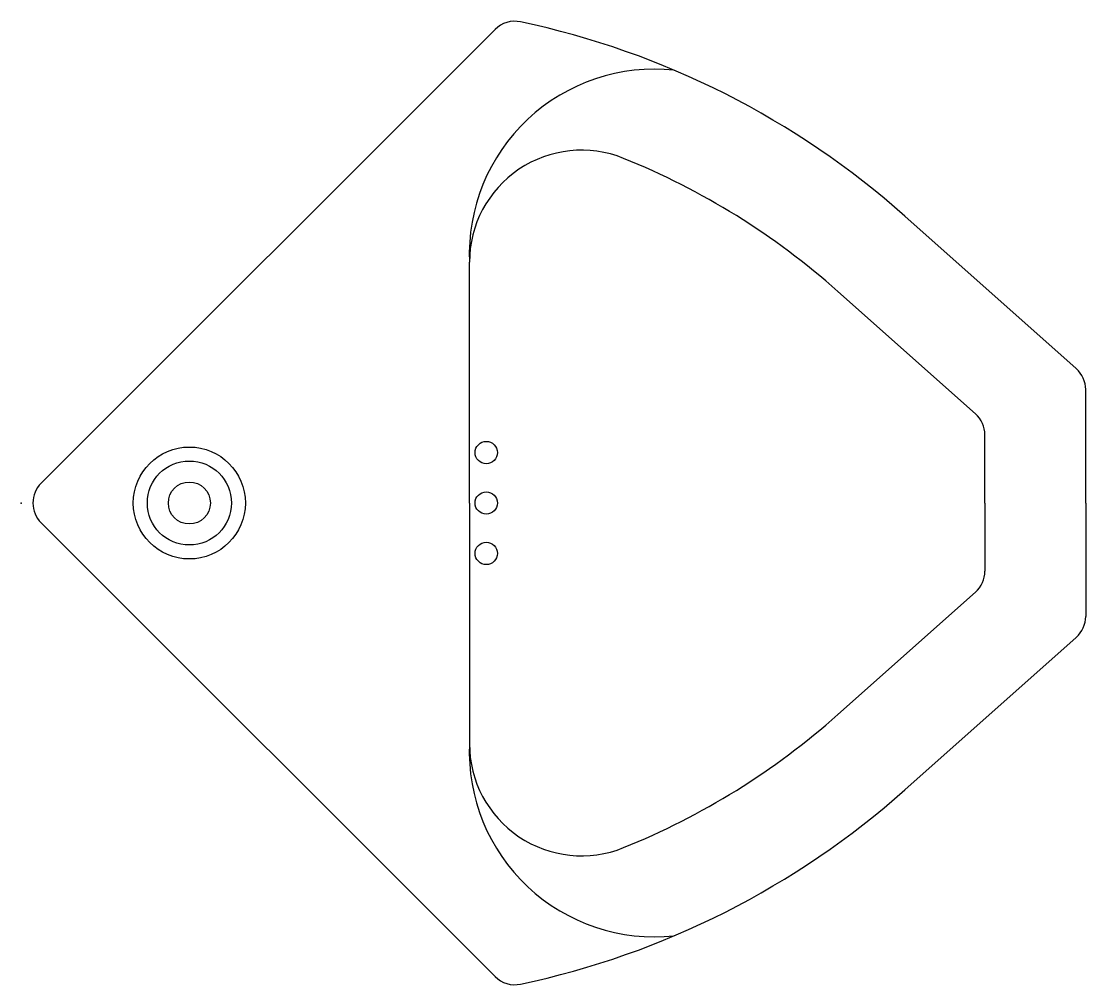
# Model space of a CAD drawing. Header units: millimetres. Extents: x 1.528 to 1.908, y 1.641 to 1.985.
import ezdxf

# ---------------------------------------------------------------- set-up
doc = ezdxf.new("R2010")
doc.units = ezdxf.units.MM
doc.header["$MEASUREMENT"] = 0
doc.layers.add('015', color=6, linetype='CONTINUOUS')
doc.layers.add('021', color=1, linetype='CONTINUOUS')

msp = doc.modelspace()

# ---------------------------------------------------------------- linework, layer by layer
at = {"layer": '015'}
for p, q in [((1.688202443952408, 1.813383387106346), (1.688202443952408, 1.899400624011572)), ((1.868850392152768, 1.84521254729208), (1.819673788556496, 1.888975885197679)), ((1.872202443952409, 1.813383387106346), (1.872202443952409, 1.837742287274829)), ((1.688202443952408, 1.813383387106346), (1.688202443952408, 1.727366150201119)), ((1.872202443952409, 1.813383387106346), (1.872202443952409, 1.789024486937862)), ((1.868850392152768, 1.781554226920611), (1.819673788556496, 1.737790889015012))]:
    msp.add_line(p, q, dxfattribs=at)
for centre, radius in [((1.588202443952409, 1.813383387106346), 0.02), ((1.694202443952409, 1.831383387106346), 0.004), ((1.588202443952409, 1.813383387106346), 0.015), ((1.588202443952409, 1.813383387106346), 0.0075), ((1.694202443952409, 1.813383387106346), 0.004), ((1.694202443952408, 1.795383387106346), 0.004)]:
    msp.add_circle(centre, radius, dxfattribs=at)
for centre, radius, start, end in [((1.754228018987813, 1.902248287369866), 0.06608695593956458, 83.8742218001851, 182.4696193351509), ((1.728202443952409, 1.899400624011572), 0.04, 67.96617094425142, 180), ((1.644167956067002, 1.69176102074226), 0.264, 48.33341352765374, 67.9661709442503), ((1.862202443952409, 1.837742287274829), 0.01, 0, 48.33341352765374), ((1.862202443952409, 1.789024486937862), 0.01, 311.6665864723463, 0), ((1.644167956067003, 1.935005753470432), 0.264, 292.0338290557495, 311.6665864723463), ((1.754228018987813, 1.724518486842826), 0.06608695593956458, 177.5303806648491, 276.1257781998149), ((1.728202443952408, 1.72736615020112), 0.04, 180, 292.0338290557484)]:
    msp.add_arc(centre, radius, start, end, dxfattribs=at)
at = {"layer": '021'}
for p, q in [((1.535273511764274, 1.820454454918211), (1.6973274989093, 1.982508442063237)), ((1.904850392152768, 1.86136645150805), (1.843606402077791, 1.915868821259782)), ((1.908202443952408, 1.813383387106346), (1.908202443952408, 1.853896191490799)), ((1.908202443952408, 1.813383387106346), (1.908202443952408, 1.772870582721893)), ((1.535273511764274, 1.80631231929448), (1.6973274989093, 1.644258332149455)), ((1.904850392152768, 1.765400322704642), (1.843606402077791, 1.710897952952909))]:
    msp.add_line(p, q, dxfattribs=at)
for centre, radius, start, end in [((1.704398566721165, 1.975437374251372), 0.01, 78.01288226482819, 135), ((1.644167956067002, 1.69176102074226), 0.3, 48.33341352765374, 78.0128822648278), ((1.898202443952409, 1.853896191490799), 0.01, 0, 48.33341352765374), ((1.54234457957614, 1.813383387106346), 0.01, 135, 225.0000000000001), ((1.898202443952409, 1.772870582721893), 0.01, 311.6665864723463, 0), ((1.644167956067003, 1.935005753470432), 0.3, 281.9871177351722, 311.6665864723463), ((1.704398566721165, 1.651329399961321), 0.01, 225, 281.9871177351718)]:
    msp.add_arc(centre, radius, start, end, dxfattribs=at)
msp.add_point((1.528202443952408, 1.813383387106346), dxfattribs=at)

doc.saveas('drawing.dxf')
